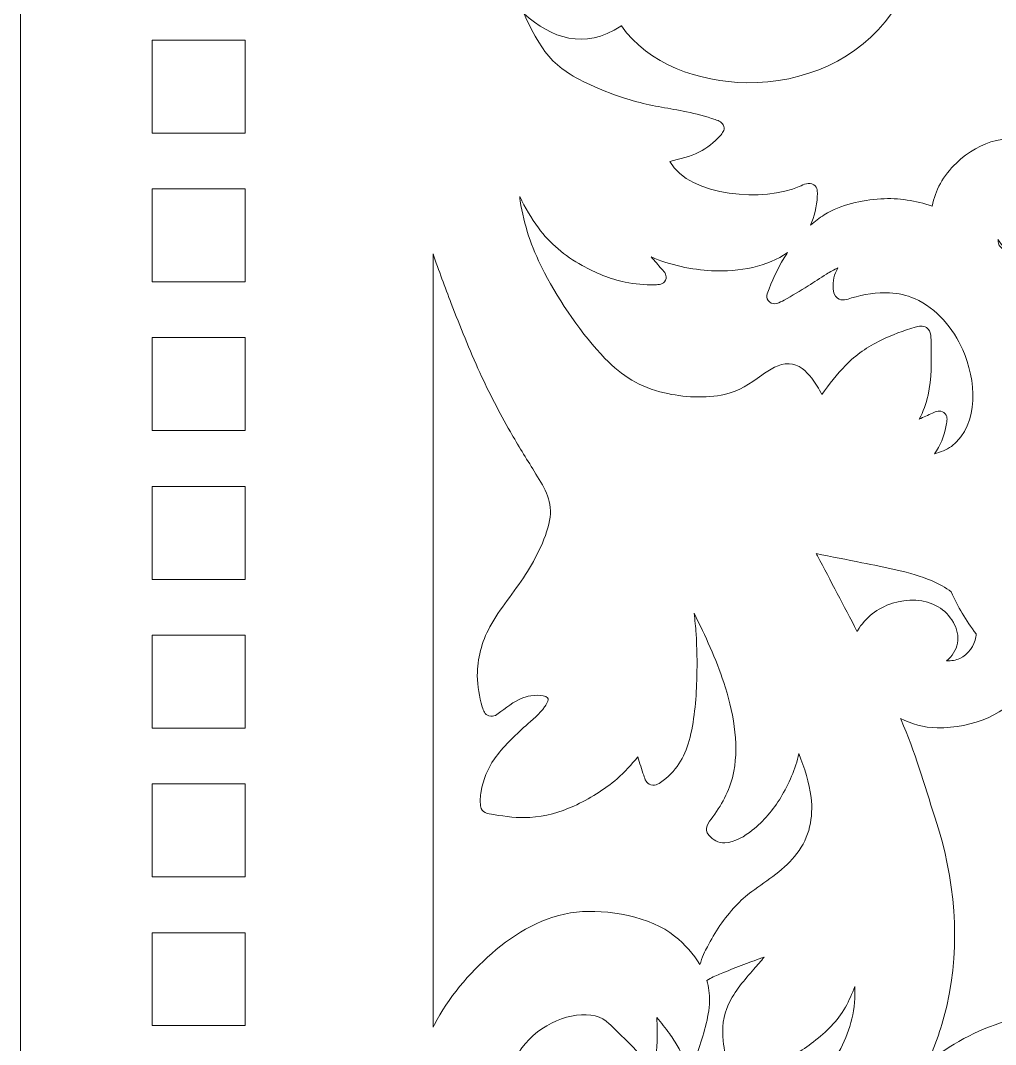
# Model space of a CAD drawing. Header units: centimetres. Extents: x -30.6 to 32.1, y -25.7 to 17.6.
# Drawn here: x -14.63 to -9.39, y 0.21 to 5.72 of the extents above; entities that cross this region are included whole.
import ezdxf

# ---------------------------------------------------------------- set-up
doc = ezdxf.new("R2010")
doc.units = ezdxf.units.CM
doc.header["$MEASUREMENT"] = 0
doc.layers.add('layer 1', color=7, linetype='Continuous')

msp = doc.modelspace()

# ---------------------------------------------------------------- linework, layer by layer
at = {"layer": 'layer 1', "color": 19, "lineweight": 20}
for points, knots in [([(-13.93922, 17.46558), (-13.93922, 17.46558), (-0.32715, 17.46558), (-0.32715, 17.46558), (-0.32715, 17.46558), (0.05453, 17.46558), (0.36681, 17.1533), (0.36681, 16.77162), (0.36681, 16.77162), (0.36681, 16.77162), (0.36681, -2.84046), (0.36681, -2.84046), (0.36681, -2.84046), (0.36681, -3.22214), (0.05453, -3.53442), (-0.32715, -3.53442), (-0.32715, -3.53442), (-0.32715, -3.53442), (-13.93922, -3.53442), (-13.93922, -3.53442), (-13.93922, -3.53442), (-14.3209, -3.53442), (-14.63318, -3.22214), (-14.63318, -2.84046), (-14.63318, -2.84046), (-14.63318, -2.84046), (-14.63318, 16.77162), (-14.63318, 16.77162), (-14.63318, 16.77162), (-14.63318, 17.1533), (-14.3209, 17.46558), (-13.93922, 17.46558)], [0, 0, 0, 0, 0.1111111, 0.1111111, 0.1111111, 0.1111111, 0.2222222, 0.2222222, 0.2222222, 0.2222222, 0.3333333, 0.3333333, 0.3333333, 0.3333333, 0.4444444, 0.4444444, 0.4444444, 0.4444444, 0.5555556, 0.5555556, 0.5555556, 0.5555556, 0.6666667, 0.6666667, 0.6666667, 0.6666667, 0.7777778, 0.7777778, 0.7777778, 0.7777778, 1, 1, 1, 1]), ([(-9.72797, 4.72311), (-9.71148, 4.80612), (-9.67007, 4.88585), (-9.59781, 4.95461), (-9.59781, 4.95461), (-9.47021, 5.07606), (-9.30324, 5.12509), (-9.14224, 5.05097), (-9.14224, 5.05097), (-9.02573, 4.99734), (-8.91954, 4.87333), (-8.9255, 4.73052), (-8.9255, 4.73052), (-8.92882, 4.65076), (-8.96766, 4.58501), (-9.02602, 4.53712), (-9.02602, 4.53712), (-9.12082, 4.45931), (-9.24807, 4.40114), (-9.3461, 4.50701), (-9.3461, 4.50701), (-9.35596, 4.51768), (-9.3653, 4.53018), (-9.37389, 4.54377), (-9.37389, 4.54377), (-9.3737, 4.54211), (-9.37352, 4.54047), (-9.37329, 4.53888), (-9.37329, 4.53888), (-9.37193, 4.52884), (-9.36982, 4.51931), (-9.36707, 4.51027), (-9.36707, 4.51027), (-9.32793, 4.47372), (-9.29209, 4.43424), (-9.2598, 4.39229), (-9.2598, 4.39229), (-9.23738, 4.38076), (-9.21345, 4.37179), (-9.18973, 4.36475), (-9.18973, 4.36475), (-9.17058, 4.35907), (-9.15098, 4.35659), (-9.1311, 4.35729), (-9.1311, 4.35729), (-8.99569, 4.36197), (-8.8691, 4.51047), (-8.7961, 4.61932), (-8.7961, 4.61932), (-8.7469, 4.69264), (-8.70343, 4.77395), (-8.66972, 4.85669), (-8.66972, 4.85669), (-8.64941, 4.90651), (-8.62224, 4.98206), (-8.62016, 5.03679), (-8.62016, 5.03679), (-8.61448, 5.18542), (-8.57812, 5.33985), (-8.52179, 5.47542), (-8.52179, 5.47542), (-8.4512, 5.64535), (-8.34809, 5.79104), (-8.21877, 5.91064), (-8.21877, 5.91064), (-8.48014, 5.86694), (-8.74904, 5.86713), (-9.00659, 5.93559), (-9.00659, 5.93559), (-9.53267, 6.07534), (-9.99239, 6.62829), (-10.04081, 7.15277), (-10.04081, 7.15277), (-10.07633, 7.10921), (-10.11522, 7.06833), (-10.15694, 7.03076), (-10.15694, 7.03076), (-10.17799, 7.01181), (-10.19956, 6.99384), (-10.22155, 6.9768), (-10.22155, 6.9768), (-10.19956, 6.95976), (-10.17799, 6.94181), (-10.15694, 6.92286), (-10.15694, 6.92286), (-9.90733, 6.69816), (-9.75892, 6.35469), (-9.82959, 6.02804), (-9.82959, 6.02804), (-9.85042, 5.93174), (-9.88996, 5.84079), (-9.94757, 5.75908), (-9.94757, 5.75908), (-10.12276, 5.51052), (-10.41721, 5.3822), (-10.72805, 5.38654), (-10.72805, 5.38654), (-10.97809, 5.38998), (-11.25909, 5.486), (-11.40003, 5.69291), (-11.40003, 5.69291), (-11.40079, 5.69238), (-11.40157, 5.69185), (-11.40237, 5.69131), (-11.40237, 5.69131), (-11.60125, 5.55943), (-11.77679, 5.62846), (-11.92338, 5.75604), (-11.92338, 5.75604), (-11.89887, 5.70204), (-11.87215, 5.64868), (-11.84152, 5.59944), (-11.84152, 5.59944), (-11.78897, 5.51495), (-11.73292, 5.46271), (-11.64378, 5.41317), (-11.64378, 5.41317), (-11.5467, 5.35923), (-11.42477, 5.31365), (-11.31663, 5.28409), (-11.31663, 5.28409), (-11.22703, 5.25958), (-11.14089, 5.24838), (-11.05066, 5.23045), (-11.05066, 5.23045), (-10.99725, 5.21981), (-10.94657, 5.20548), (-10.89525, 5.18817), (-10.89525, 5.18817), (-10.87486, 5.18131), (-10.85482, 5.17424), (-10.84896, 5.1514), (-10.84896, 5.1514), (-10.84348, 5.13004), (-10.85559, 5.1158), (-10.86911, 5.10122), (-10.86911, 5.10122), (-10.90271, 5.065), (-10.93714, 5.03548), (-10.98278, 5.013), (-10.98278, 5.013), (-11.03069, 4.9894), (-11.0865, 4.97523), (-11.13936, 4.96363), (-11.13936, 4.96363), (-11.03341, 4.77007), (-10.62407, 4.74634), (-10.44285, 4.82834), (-10.44285, 4.82834), (-10.41878, 4.83922), (-10.39078, 4.8543), (-10.36519, 4.83695), (-10.36519, 4.83695), (-10.34365, 4.82236), (-10.34488, 4.79967), (-10.34595, 4.77775), (-10.34595, 4.77775), (-10.34886, 4.71803), (-10.36178, 4.66564), (-10.38283, 4.6201), (-10.38283, 4.6201), (-10.35968, 4.64077), (-10.33488, 4.65959), (-10.30844, 4.67587), (-10.30844, 4.67587), (-10.21744, 4.73194), (-10.11109, 4.75526), (-10.00404, 4.76192), (-10.00404, 4.76192), (-9.90827, 4.76789), (-9.81643, 4.75238), (-9.72797, 4.72311)], [0, 0, 0, 0, 0.0227273, 0.0227273, 0.0227273, 0.0227273, 0.0454545, 0.0454545, 0.0454545, 0.0454545, 0.0681818, 0.0681818, 0.0681818, 0.0681818, 0.0909091, 0.0909091, 0.0909091, 0.0909091, 0.1136364, 0.1136364, 0.1136364, 0.1136364, 0.1363636, 0.1363636, 0.1363636, 0.1363636, 0.1590909, 0.1590909, 0.1590909, 0.1590909, 0.1818182, 0.1818182, 0.1818182, 0.1818182, 0.2045455, 0.2045455, 0.2045455, 0.2045455, 0.2272727, 0.2272727, 0.2272727, 0.2272727, 0.25, 0.25, 0.25, 0.25, 0.2727273, 0.2727273, 0.2727273, 0.2727273, 0.2954545, 0.2954545, 0.2954545, 0.2954545, 0.3181818, 0.3181818, 0.3181818, 0.3181818, 0.3409091, 0.3409091, 0.3409091, 0.3409091, 0.3636364, 0.3636364, 0.3636364, 0.3636364, 0.3863636, 0.3863636, 0.3863636, 0.3863636, 0.4090909, 0.4090909, 0.4090909, 0.4090909, 0.4318182, 0.4318182, 0.4318182, 0.4318182, 0.4545455, 0.4545455, 0.4545455, 0.4545455, 0.4772727, 0.4772727, 0.4772727, 0.4772727, 0.5, 0.5, 0.5, 0.5, 0.5227273, 0.5227273, 0.5227273, 0.5227273, 0.5454545, 0.5454545, 0.5454545, 0.5454545, 0.5681818, 0.5681818, 0.5681818, 0.5681818, 0.5909091, 0.5909091, 0.5909091, 0.5909091, 0.6136364, 0.6136364, 0.6136364, 0.6136364, 0.6363636, 0.6363636, 0.6363636, 0.6363636, 0.6590909, 0.6590909, 0.6590909, 0.6590909, 0.6818182, 0.6818182, 0.6818182, 0.6818182, 0.7045455, 0.7045455, 0.7045455, 0.7045455, 0.7272727, 0.7272727, 0.7272727, 0.7272727, 0.75, 0.75, 0.75, 0.75, 0.7727273, 0.7727273, 0.7727273, 0.7727273, 0.7954545, 0.7954545, 0.7954545, 0.7954545, 0.8181818, 0.8181818, 0.8181818, 0.8181818, 0.8409091, 0.8409091, 0.8409091, 0.8409091, 0.8636364, 0.8636364, 0.8636364, 0.8636364, 0.8863636, 0.8863636, 0.8863636, 0.8863636, 0.9090909, 0.9090909, 0.9090909, 0.9090909, 0.9318182, 0.9318182, 0.9318182, 0.9318182, 0.9545455, 0.9545455, 0.9545455, 0.9545455, 1, 1, 1, 1]), ([(-13.92466, 5.61558), (-13.92466, 5.61558), (-13.42466, 5.61558), (-13.42466, 5.61558), (-13.42466, 5.61558), (-13.42466, 5.61558), (-13.42466, 5.11558), (-13.42466, 5.11558), (-13.42466, 5.11558), (-13.42466, 5.11558), (-13.92466, 5.11558), (-13.92466, 5.11558), (-13.92466, 5.11558), (-13.92466, 5.11558), (-13.92466, 5.61558), (-13.92466, 5.61558)], [0, 0, 0, 0, 0.2, 0.2, 0.2, 0.2, 0.4, 0.4, 0.4, 0.4, 0.6, 0.6, 0.6, 0.6, 1, 1, 1, 1]), ([(-13.92466, 4.81558), (-13.92466, 4.81558), (-13.42466, 4.81558), (-13.42466, 4.81558), (-13.42466, 4.81558), (-13.42466, 4.81558), (-13.42466, 4.31558), (-13.42466, 4.31558), (-13.42466, 4.31558), (-13.42466, 4.31558), (-13.92466, 4.31558), (-13.92466, 4.31558), (-13.92466, 4.31558), (-13.92466, 4.31558), (-13.92466, 4.81558), (-13.92466, 4.81558)], [0, 0, 0, 0, 0.2, 0.2, 0.2, 0.2, 0.4, 0.4, 0.4, 0.4, 0.6, 0.6, 0.6, 0.6, 1, 1, 1, 1]), ([(-10.50645, 4.47325), (-10.50787, 4.47107), (-10.50928, 4.46884), (-10.51068, 4.46664), (-10.51068, 4.46664), (-10.54898, 4.40642), (-10.57845, 4.34395), (-10.6056, 4.27872), (-10.6056, 4.27872), (-10.61514, 4.25572), (-10.62792, 4.22869), (-10.60361, 4.20815), (-10.60361, 4.20815), (-10.57802, 4.1865), (-10.54851, 4.20482), (-10.52484, 4.21747), (-10.52484, 4.21747), (-10.48042, 4.24119), (-10.43758, 4.26668), (-10.39531, 4.2937), (-10.39531, 4.2937), (-10.36262, 4.3146), (-10.33046, 4.33635), (-10.29733, 4.35665), (-10.29733, 4.35665), (-10.27642, 4.36949), (-10.25582, 4.381), (-10.23503, 4.39145), (-10.23503, 4.39145), (-10.25415, 4.35652), (-10.26484, 4.31849), (-10.26054, 4.27899), (-10.26054, 4.27899), (-10.25839, 4.25912), (-10.2557, 4.2399), (-10.23693, 4.22722), (-10.23693, 4.22722), (-10.2133, 4.21126), (-10.18579, 4.2214), (-10.16132, 4.22892), (-10.16132, 4.22892), (-10.09819, 4.24832), (-10.02325, 4.25971), (-9.95709, 4.25676), (-9.95709, 4.25676), (-9.91029, 4.25465), (-9.8651, 4.24387), (-9.82257, 4.22527), (-9.82257, 4.22527), (-9.70244, 4.17271), (-9.61425, 4.06351), (-9.56355, 3.95008), (-9.56355, 3.95008), (-9.49372, 3.79383), (-9.46904, 3.55115), (-9.62404, 3.43105), (-9.62404, 3.43105), (-9.65087, 3.41302), (-9.683, 3.40017), (-9.71626, 3.39046), (-9.71626, 3.39046), (-9.68194, 3.43387), (-9.6647, 3.48202), (-9.6512, 3.55303), (-9.6512, 3.55303), (-9.64711, 3.57454), (-9.64308, 3.59672), (-9.66495, 3.61233), (-9.66495, 3.61233), (-9.68585, 3.62728), (-9.70625, 3.61882), (-9.7263, 3.60972), (-9.7263, 3.60972), (-9.74999, 3.59902), (-9.77369, 3.5883), (-9.79739, 3.57758), (-9.79739, 3.57758), (-9.77639, 3.61787), (-9.76027, 3.65957), (-9.74991, 3.70638), (-9.74991, 3.70638), (-9.7303, 3.79508), (-9.73234, 3.89099), (-9.73392, 3.98123), (-9.73392, 3.98123), (-9.73441, 4.01028), (-9.73034, 4.05079), (-9.75919, 4.06923), (-9.75919, 4.06923), (-9.77855, 4.08161), (-9.79924, 4.07737), (-9.81983, 4.07162), (-9.81983, 4.07162), (-9.88088, 4.05459), (-9.94646, 4.02918), (-10.00313, 4.00177), (-10.00313, 4.00177), (-10.07597, 3.96653), (-10.13794, 3.92353), (-10.19394, 3.86647), (-10.19394, 3.86647), (-10.24104, 3.81852), (-10.28227, 3.76414), (-10.32131, 3.70984), (-10.32131, 3.70984), (-10.33775, 3.73991), (-10.35551, 3.76985), (-10.37607, 3.79699), (-10.37607, 3.79699), (-10.40533, 3.83557), (-10.44516, 3.87306), (-10.49814, 3.87551), (-10.49814, 3.87551), (-10.55132, 3.878), (-10.60428, 3.84174), (-10.64513, 3.8132), (-10.64513, 3.8132), (-10.71066, 3.76747), (-10.76368, 3.72942), (-10.8449, 3.71018), (-10.8449, 3.71018), (-10.94464, 3.68656), (-11.06929, 3.69562), (-11.16902, 3.7185), (-11.16902, 3.7185), (-11.30245, 3.74912), (-11.39503, 3.80851), (-11.48841, 3.90401), (-11.48841, 3.90401), (-11.6106, 4.02895), (-11.73266, 4.21044), (-11.81291, 4.36336), (-11.81291, 4.36336), (-11.8746, 4.48086), (-11.91789, 4.59736), (-11.94022, 4.72698), (-11.94022, 4.72698), (-11.9429, 4.74262), (-11.94526, 4.75819), (-11.94734, 4.77371), (-11.94734, 4.77371), (-11.91758, 4.71533), (-11.8847, 4.65807), (-11.84664, 4.60642), (-11.84664, 4.60642), (-11.78306, 4.52016), (-11.70638, 4.45616), (-11.61104, 4.40336), (-11.61104, 4.40336), (-11.5402, 4.36413), (-11.46063, 4.33103), (-11.38038, 4.31411), (-11.38038, 4.31411), (-11.32665, 4.30277), (-11.27512, 4.29946), (-11.22038, 4.2999), (-11.22038, 4.2999), (-11.19778, 4.3001), (-11.17487, 4.30096), (-11.16329, 4.32399), (-11.16329, 4.32399), (-11.1507, 4.34901), (-11.16806, 4.36805), (-11.18369, 4.38556), (-11.18369, 4.38556), (-11.20231, 4.40647), (-11.22177, 4.42806), (-11.24004, 4.45012), (-11.24004, 4.45012), (-11.13922, 4.4049), (-11.01993, 4.38073), (-10.91479, 4.37542), (-10.91479, 4.37542), (-10.76212, 4.36771), (-10.61355, 4.39737), (-10.50645, 4.47325)], [0, 0, 0, 0, 0.0222222, 0.0222222, 0.0222222, 0.0222222, 0.0444444, 0.0444444, 0.0444444, 0.0444444, 0.0666667, 0.0666667, 0.0666667, 0.0666667, 0.0888889, 0.0888889, 0.0888889, 0.0888889, 0.1111111, 0.1111111, 0.1111111, 0.1111111, 0.1333333, 0.1333333, 0.1333333, 0.1333333, 0.1555556, 0.1555556, 0.1555556, 0.1555556, 0.1777778, 0.1777778, 0.1777778, 0.1777778, 0.2, 0.2, 0.2, 0.2, 0.2222222, 0.2222222, 0.2222222, 0.2222222, 0.2444444, 0.2444444, 0.2444444, 0.2444444, 0.2666667, 0.2666667, 0.2666667, 0.2666667, 0.2888889, 0.2888889, 0.2888889, 0.2888889, 0.3111111, 0.3111111, 0.3111111, 0.3111111, 0.3333333, 0.3333333, 0.3333333, 0.3333333, 0.3555556, 0.3555556, 0.3555556, 0.3555556, 0.3777778, 0.3777778, 0.3777778, 0.3777778, 0.4, 0.4, 0.4, 0.4, 0.4222222, 0.4222222, 0.4222222, 0.4222222, 0.4444444, 0.4444444, 0.4444444, 0.4444444, 0.4666667, 0.4666667, 0.4666667, 0.4666667, 0.4888889, 0.4888889, 0.4888889, 0.4888889, 0.5111111, 0.5111111, 0.5111111, 0.5111111, 0.5333333, 0.5333333, 0.5333333, 0.5333333, 0.5555556, 0.5555556, 0.5555556, 0.5555556, 0.5777778, 0.5777778, 0.5777778, 0.5777778, 0.6, 0.6, 0.6, 0.6, 0.6222222, 0.6222222, 0.6222222, 0.6222222, 0.6444444, 0.6444444, 0.6444444, 0.6444444, 0.6666667, 0.6666667, 0.6666667, 0.6666667, 0.6888889, 0.6888889, 0.6888889, 0.6888889, 0.7111111, 0.7111111, 0.7111111, 0.7111111, 0.7333333, 0.7333333, 0.7333333, 0.7333333, 0.7555556, 0.7555556, 0.7555556, 0.7555556, 0.7777778, 0.7777778, 0.7777778, 0.7777778, 0.8, 0.8, 0.8, 0.8, 0.8222222, 0.8222222, 0.8222222, 0.8222222, 0.8444444, 0.8444444, 0.8444444, 0.8444444, 0.8666667, 0.8666667, 0.8666667, 0.8666667, 0.8888889, 0.8888889, 0.8888889, 0.8888889, 0.9111111, 0.9111111, 0.9111111, 0.9111111, 0.9333333, 0.9333333, 0.9333333, 0.9333333, 0.9555556, 0.9555556, 0.9555556, 0.9555556, 1, 1, 1, 1]), ([(-12.41366, 4.46592), (-12.38223, 4.3765), (-12.34944, 4.28748), (-12.31551, 4.19907), (-12.31551, 4.19907), (-12.26757, 4.07417), (-12.21708, 3.94941), (-12.16131, 3.82746), (-12.16131, 3.82746), (-12.11165, 3.7189), (-12.05719, 3.61272), (-11.9975, 3.50884), (-11.9975, 3.50884), (-11.95631, 3.43715), (-11.91254, 3.36742), (-11.86914, 3.29695), (-11.86914, 3.29695), (-11.8207, 3.21826), (-11.77145, 3.14522), (-11.78375, 3.05047), (-11.78375, 3.05047), (-11.79669, 2.95067), (-11.86111, 2.82689), (-11.91553, 2.74145), (-11.91553, 2.74145), (-11.97593, 2.64667), (-12.05538, 2.55718), (-12.10801, 2.4596), (-12.10801, 2.4596), (-12.15154, 2.37895), (-12.17544, 2.28876), (-12.17519, 2.19804), (-12.17519, 2.19804), (-12.17502, 2.13927), (-12.16477, 2.08582), (-12.14848, 2.02951), (-12.14848, 2.02951), (-12.14264, 2.00933), (-12.13671, 1.9894), (-12.11298, 1.98173), (-12.11298, 1.98173), (-12.08632, 1.97313), (-12.06672, 1.98992), (-12.04807, 2.00467), (-12.04807, 2.00467), (-12.00874, 2.03582), (-11.96228, 2.07008), (-11.91276, 2.08466), (-11.91276, 2.08466), (-11.88566, 2.09263), (-11.81959, 2.09904), (-11.79703, 2.07836), (-11.79703, 2.07836), (-11.78754, 2.06969), (-11.80818, 2.03673), (-11.81328, 2.02945), (-11.81328, 2.02945), (-11.83825, 1.99366), (-11.88213, 1.95802), (-11.91496, 1.92841), (-11.91496, 1.92841), (-11.97396, 1.87518), (-12.03852, 1.81493), (-12.08323, 1.75009), (-12.08323, 1.75009), (-12.1197, 1.6972), (-12.14411, 1.63746), (-12.15496, 1.57505), (-12.15496, 1.57505), (-12.15957, 1.54865), (-12.16172, 1.5235), (-12.15766, 1.49694), (-12.15766, 1.49694), (-12.15175, 1.45822), (-12.11983, 1.45565), (-12.08665, 1.45027), (-12.08665, 1.45027), (-12.02254, 1.4399), (-11.95809, 1.4321), (-11.89292, 1.43535), (-11.89292, 1.43535), (-11.80922, 1.43952), (-11.73124, 1.46279), (-11.65594, 1.49687), (-11.65594, 1.49687), (-11.57397, 1.53394), (-11.49026, 1.58513), (-11.4231, 1.64327), (-11.4231, 1.64327), (-11.38121, 1.67951), (-11.34571, 1.71884), (-11.31236, 1.76113), (-11.31236, 1.76113), (-11.30161, 1.72809), (-11.29084, 1.69502), (-11.28008, 1.66193), (-11.28008, 1.66193), (-11.27313, 1.64062), (-11.26651, 1.61819), (-11.24106, 1.61051), (-11.24106, 1.61051), (-11.21434, 1.60244), (-11.19414, 1.61919), (-11.17506, 1.63372), (-11.17506, 1.63372), (-11.09347, 1.6959), (-11.05517, 1.7708), (-11.03082, 1.86701), (-11.03082, 1.86701), (-11.00493, 1.9694), (-10.99692, 2.08754), (-10.99408, 2.19268), (-10.99408, 2.19268), (-10.99202, 2.26912), (-10.99306, 2.34624), (-10.99819, 2.42255), (-10.99819, 2.42255), (-11.00072, 2.46017), (-11.00433, 2.49687), (-11.00906, 2.53311), (-11.00906, 2.53311), (-10.94826, 2.41171), (-10.89129, 2.28702), (-10.84922, 2.16087), (-10.84922, 2.16087), (-10.80031, 2.0142), (-10.76604, 1.83695), (-10.79521, 1.68351), (-10.79521, 1.68351), (-10.81317, 1.58915), (-10.85203, 1.51572), (-10.90834, 1.43785), (-10.90834, 1.43785), (-10.93049, 1.40722), (-10.96108, 1.37518), (-10.92926, 1.33944), (-10.92926, 1.33944), (-10.90641, 1.3138), (-10.87974, 1.2981), (-10.84304, 1.29888), (-10.84304, 1.29888), (-10.79134, 1.30001), (-10.73441, 1.33596), (-10.69603, 1.36632), (-10.69603, 1.36632), (-10.63481, 1.4148), (-10.58245, 1.47776), (-10.54266, 1.54312), (-10.54266, 1.54312), (-10.5003, 1.6127), (-10.46271, 1.69927), (-10.44471, 1.77844), (-10.44471, 1.77844), (-10.4149, 1.70181), (-10.38921, 1.62163), (-10.37966, 1.5433), (-10.37966, 1.5433), (-10.36643, 1.43507), (-10.38779, 1.32956), (-10.45573, 1.24066), (-10.45573, 1.24066), (-10.51952, 1.15717), (-10.61376, 1.09882), (-10.6986, 1.03673), (-10.6986, 1.03673), (-10.73025, 1.01355), (-10.7593, 0.98703), (-10.78595, 0.95876), (-10.78595, 0.95876), (-10.84642, 0.89458), (-10.89856, 0.81731), (-10.93763, 0.7396), (-10.93763, 0.7396), (-10.94759, 0.71973), (-10.968, 0.68023), (-10.9775, 0.64373), (-10.9775, 0.64373), (-11.01082, 0.70068), (-11.05834, 0.7511), (-11.11417, 0.79772), (-11.11417, 0.79772), (-11.23836, 0.90136), (-11.47947, 0.9439), (-11.64099, 0.92646), (-11.64099, 0.92646), (-11.81585, 0.90758), (-11.96975, 0.81456), (-12.09738, 0.70408), (-12.09738, 0.70408), (-12.21982, 0.59811), (-12.33318, 0.46333), (-12.40618, 0.32161), (-12.40618, 0.32161), (-12.40873, 0.31666), (-12.41122, 0.3117), (-12.41366, 0.30675), (-12.41366, 0.30675), (-12.41366, 0.30675), (-12.41366, 4.46592), (-12.41366, 4.46592)], [0, 0, 0, 0, 0.0196078, 0.0196078, 0.0196078, 0.0196078, 0.0392157, 0.0392157, 0.0392157, 0.0392157, 0.0588235, 0.0588235, 0.0588235, 0.0588235, 0.0784314, 0.0784314, 0.0784314, 0.0784314, 0.0980392, 0.0980392, 0.0980392, 0.0980392, 0.1176471, 0.1176471, 0.1176471, 0.1176471, 0.1372549, 0.1372549, 0.1372549, 0.1372549, 0.1568627, 0.1568627, 0.1568627, 0.1568627, 0.1764706, 0.1764706, 0.1764706, 0.1764706, 0.1960784, 0.1960784, 0.1960784, 0.1960784, 0.2156863, 0.2156863, 0.2156863, 0.2156863, 0.2352941, 0.2352941, 0.2352941, 0.2352941, 0.254902, 0.254902, 0.254902, 0.254902, 0.2745098, 0.2745098, 0.2745098, 0.2745098, 0.2941176, 0.2941176, 0.2941176, 0.2941176, 0.3137255, 0.3137255, 0.3137255, 0.3137255, 0.3333333, 0.3333333, 0.3333333, 0.3333333, 0.3529412, 0.3529412, 0.3529412, 0.3529412, 0.372549, 0.372549, 0.372549, 0.372549, 0.3921569, 0.3921569, 0.3921569, 0.3921569, 0.4117647, 0.4117647, 0.4117647, 0.4117647, 0.4313725, 0.4313725, 0.4313725, 0.4313725, 0.4509804, 0.4509804, 0.4509804, 0.4509804, 0.4705882, 0.4705882, 0.4705882, 0.4705882, 0.4901961, 0.4901961, 0.4901961, 0.4901961, 0.5098039, 0.5098039, 0.5098039, 0.5098039, 0.5294118, 0.5294118, 0.5294118, 0.5294118, 0.5490196, 0.5490196, 0.5490196, 0.5490196, 0.5686275, 0.5686275, 0.5686275, 0.5686275, 0.5882353, 0.5882353, 0.5882353, 0.5882353, 0.6078431, 0.6078431, 0.6078431, 0.6078431, 0.627451, 0.627451, 0.627451, 0.627451, 0.6470588, 0.6470588, 0.6470588, 0.6470588, 0.6666667, 0.6666667, 0.6666667, 0.6666667, 0.6862745, 0.6862745, 0.6862745, 0.6862745, 0.7058824, 0.7058824, 0.7058824, 0.7058824, 0.7254902, 0.7254902, 0.7254902, 0.7254902, 0.745098, 0.745098, 0.745098, 0.745098, 0.7647059, 0.7647059, 0.7647059, 0.7647059, 0.7843137, 0.7843137, 0.7843137, 0.7843137, 0.8039216, 0.8039216, 0.8039216, 0.8039216, 0.8235294, 0.8235294, 0.8235294, 0.8235294, 0.8431373, 0.8431373, 0.8431373, 0.8431373, 0.8627451, 0.8627451, 0.8627451, 0.8627451, 0.8823529, 0.8823529, 0.8823529, 0.8823529, 0.9019608, 0.9019608, 0.9019608, 0.9019608, 0.9215686, 0.9215686, 0.9215686, 0.9215686, 0.9411765, 0.9411765, 0.9411765, 0.9411765, 0.9607843, 0.9607843, 0.9607843, 0.9607843, 1, 1, 1, 1]), ([(-13.92466, 4.01558), (-13.92466, 4.01558), (-13.42466, 4.01558), (-13.42466, 4.01558), (-13.42466, 4.01558), (-13.42466, 4.01558), (-13.42466, 3.51558), (-13.42466, 3.51558), (-13.42466, 3.51558), (-13.42466, 3.51558), (-13.92466, 3.51558), (-13.92466, 3.51558), (-13.92466, 3.51558), (-13.92466, 3.51558), (-13.92466, 4.01558), (-13.92466, 4.01558)], [0, 0, 0, 0, 0.2, 0.2, 0.2, 0.2, 0.4, 0.4, 0.4, 0.4, 0.6, 0.6, 0.6, 0.6, 1, 1, 1, 1]), ([(-13.92466, 3.21558), (-13.92466, 3.21558), (-13.42466, 3.21558), (-13.42466, 3.21558), (-13.42466, 3.21558), (-13.42466, 3.21558), (-13.42466, 2.71558), (-13.42466, 2.71558), (-13.42466, 2.71558), (-13.42466, 2.71558), (-13.92466, 2.71558), (-13.92466, 2.71558), (-13.92466, 2.71558), (-13.92466, 2.71558), (-13.92466, 3.21558), (-13.92466, 3.21558)], [0, 0, 0, 0, 0.2, 0.2, 0.2, 0.2, 0.4, 0.4, 0.4, 0.4, 0.6, 0.6, 0.6, 0.6, 1, 1, 1, 1]), ([(-9.4912, 2.4224), (-9.54608, 2.49492), (-9.59142, 2.56986), (-9.62531, 2.64773), (-9.62531, 2.64773), (-9.65624, 2.67218), (-9.6912, 2.69212), (-9.73161, 2.70908), (-9.73161, 2.70908), (-9.84273, 2.75574), (-9.98675, 2.78141), (-10.10645, 2.80514), (-10.10645, 2.80514), (-10.1882, 2.82135), (-10.26987, 2.8379), (-10.35149, 2.85463), (-10.35149, 2.85463), (-10.34883, 2.84976), (-10.34647, 2.84544), (-10.34482, 2.84229), (-10.34482, 2.84229), (-10.27402, 2.70743), (-10.20323, 2.57257), (-10.13246, 2.43771), (-10.13246, 2.43771), (-10.13222, 2.43726), (-10.132, 2.43683), (-10.13176, 2.43642), (-10.13176, 2.43642), (-10.13116, 2.43743), (-10.13055, 2.43846), (-10.12991, 2.43948), (-10.12991, 2.43948), (-10.08736, 2.5094), (-10.02237, 2.56201), (-9.94147, 2.58733), (-9.94147, 2.58733), (-9.86285, 2.61194), (-9.76733, 2.61097), (-9.69568, 2.56849), (-9.69568, 2.56849), (-9.62991, 2.52947), (-9.57825, 2.4484), (-9.59167, 2.37309), (-9.59167, 2.37309), (-9.5986, 2.33424), (-9.62156, 2.30327), (-9.6502, 2.27709), (-9.6502, 2.27709), (-9.62559, 2.27701), (-9.60112, 2.28023), (-9.57938, 2.29006), (-9.57938, 2.29006), (-9.53463, 2.3103), (-9.49999, 2.35994), (-9.4927, 2.40595), (-9.4927, 2.40595), (-9.49183, 2.41143), (-9.49134, 2.41691), (-9.4912, 2.4224)], [0, 0, 0, 0, 0.0625, 0.0625, 0.0625, 0.0625, 0.125, 0.125, 0.125, 0.125, 0.1875, 0.1875, 0.1875, 0.1875, 0.25, 0.25, 0.25, 0.25, 0.3125, 0.3125, 0.3125, 0.3125, 0.375, 0.375, 0.375, 0.375, 0.4375, 0.4375, 0.4375, 0.4375, 0.5, 0.5, 0.5, 0.5, 0.5625, 0.5625, 0.5625, 0.5625, 0.625, 0.625, 0.625, 0.625, 0.6875, 0.6875, 0.6875, 0.6875, 0.75, 0.75, 0.75, 0.75, 0.8125, 0.8125, 0.8125, 0.8125, 0.875, 0.875, 0.875, 0.875, 1, 1, 1, 1]), ([(-13.92466, 2.41558), (-13.92466, 2.41558), (-13.42466, 2.41558), (-13.42466, 2.41558), (-13.42466, 2.41558), (-13.42466, 2.41558), (-13.42466, 1.91558), (-13.42466, 1.91558), (-13.42466, 1.91558), (-13.42466, 1.91558), (-13.92466, 1.91558), (-13.92466, 1.91558), (-13.92466, 1.91558), (-13.92466, 1.91558), (-13.92466, 2.41558), (-13.92466, 2.41558)], [0, 0, 0, 0, 0.2, 0.2, 0.2, 0.2, 0.4, 0.4, 0.4, 0.4, 0.6, 0.6, 0.6, 0.6, 1, 1, 1, 1]), ([(-8.31708, 1.54252), (-8.65193, 1.73296), (-8.9722, 1.92712), (-9.21965, 2.13985), (-9.21965, 2.13985), (-9.3274, 1.98967), (-9.50558, 1.91578), (-9.70141, 1.91732), (-9.70141, 1.91732), (-9.77331, 1.91789), (-9.83795, 1.93854), (-9.89907, 1.96821), (-9.89907, 1.96821), (-9.89782, 1.9654), (-9.8966, 1.9626), (-9.89535, 1.95979), (-9.89535, 1.95979), (-9.82062, 1.79051), (-9.771, 1.61121), (-9.71317, 1.43627), (-9.71317, 1.43627), (-9.60475, 1.10824), (-9.57182, 0.7588), (-9.64976, 0.42122), (-9.64976, 0.42122), (-9.67427, 0.31501), (-9.70943, 0.21201), (-9.75499, 0.11377), (-9.75499, 0.11377), (-9.6345, 0.21476), (-9.49253, 0.28885), (-9.32982, 0.34105), (-9.32982, 0.34105), (-9.10814, 0.41216), (-8.87791, 0.44462), (-8.64653, 0.43677), (-8.64653, 0.43677), (-8.39772, 0.42832), (-8.15367, 0.37355), (-7.92088, 0.27989), (-7.92088, 0.27989), (-7.6405, 0.16708), (-7.38378, 0.00169), (-7.15077, -0.19739), (-7.15077, -0.19739), (-7.15077, -0.19739), (-7.13011, -0.16176), (-7.13011, -0.16176), (-7.13011, -0.16176), (-7.11302, -0.13231), (-7.08528, -0.1006), (-7.06076, -0.07854), (-7.06076, -0.07854), (-7.00633, -0.02966), (-6.94045, -0.00152), (-6.86854, -0.01188), (-6.86854, -0.01188), (-6.80072, -0.02167), (-6.73552, -0.05106), (-6.67786, -0.08984), (-6.67786, -0.08984), (-6.6742, -0.0923), (-6.67046, -0.09488), (-6.66669, -0.09752), (-6.66669, -0.09752), (-6.70806, 0.08173), (-6.7928, 0.36178), (-6.898, 0.43687), (-6.898, 0.43687), (-6.94649, 0.47149), (-7.00451, 0.50461), (-7.06441, 0.48785), (-7.06441, 0.48785), (-7.1101, 0.47507), (-7.16261, 0.43368), (-7.20435, 0.4085), (-7.20435, 0.4085), (-7.25826, 0.37599), (-7.32763, 0.37885), (-7.38651, 0.39108), (-7.38651, 0.39108), (-7.43164, 0.40049), (-7.47739, 0.41654), (-7.51938, 0.43656), (-7.51938, 0.43656), (-7.53959, 0.44621), (-7.58419, 0.46802), (-7.59495, 0.48964), (-7.59495, 0.48964), (-7.59882, 0.4974), (-7.60035, 0.50623), (-7.59891, 0.51495), (-7.59891, 0.51495), (-7.59384, 0.54597), (-7.55734, 0.55464), (-7.53358, 0.56265), (-7.53358, 0.56265), (-7.52429, 0.56579), (-7.515, 0.56904), (-7.50583, 0.57261), (-7.50583, 0.57261), (-7.53718, 0.57518), (-7.56845, 0.57741), (-7.59969, 0.58136), (-7.59969, 0.58136), (-7.63959, 0.58641), (-7.68503, 0.59439), (-7.72171, 0.61238), (-7.72171, 0.61238), (-7.77767, 0.63982), (-7.84685, 0.69556), (-7.87237, 0.75822), (-7.87237, 0.75822), (-7.87237, 0.75822), (-7.88564, 0.79072), (-7.88564, 0.79072), (-7.88564, 0.79072), (-7.88564, 0.79072), (-7.85375, 0.80059), (-7.85375, 0.80059), (-7.85375, 0.80059), (-7.76433, 0.82831), (-7.61587, 0.89112), (-7.54888, 0.96062), (-7.54888, 0.96062), (-7.49084, 1.02083), (-7.41298, 1.05078), (-7.3333, 1.05743), (-7.3333, 1.05743), (-7.23129, 1.06594), (-7.12762, 1.03718), (-7.03535, 0.99226), (-7.03535, 0.99226), (-6.94895, 0.95017), (-6.87049, 0.89), (-6.80377, 0.8179), (-6.80377, 0.8179), (-6.82313, 0.87078), (-6.84645, 0.92223), (-6.87331, 0.97093), (-6.87331, 0.97093), (-7.06059, 1.31051), (-7.80049, 1.63737), (-8.00154, 1.27843), (-8.00154, 1.27843), (-8.00968, 1.26389), (-8.01676, 1.24866), (-8.0231, 1.23315), (-8.0231, 1.23315), (-8.04027, 1.19104), (-8.052, 1.14667), (-8.06437, 1.10277), (-8.06437, 1.10277), (-8.07573, 1.06252), (-8.08835, 1.01825), (-8.10897, 0.98228), (-8.10897, 0.98228), (-8.1336, 0.93934), (-8.21126, 0.81198), (-8.27279, 0.82453), (-8.27279, 0.82453), (-8.27279, 0.82453), (-8.29316, 0.82869), (-8.29316, 0.82869), (-8.29316, 0.82869), (-8.29316, 0.82869), (-8.29618, 0.85058), (-8.29618, 0.85058), (-8.29618, 0.85058), (-8.30141, 0.88825), (-8.31176, 0.9705), (-8.31395, 1.04479), (-8.31395, 1.04479), (-8.3156, 1.04146), (-8.31707, 1.0384), (-8.31835, 1.03567), (-8.31835, 1.03567), (-8.35143, 0.96527), (-8.37421, 0.88611), (-8.37485, 0.80689), (-8.37485, 0.80689), (-8.37509, 0.77827), (-8.37747, 0.73037), (-8.41205, 0.72516), (-8.41205, 0.72516), (-8.45344, 0.71892), (-8.4699, 0.78747), (-8.47679, 0.81888), (-8.47679, 0.81888), (-8.49041, 0.88097), (-8.49398, 0.94975), (-8.49173, 1.0133), (-8.49173, 1.0133), (-8.48348, 1.24562), (-8.41841, 1.41952), (-8.31708, 1.54252)], [0, 0, 0, 0, 0.02, 0.02, 0.02, 0.02, 0.04, 0.04, 0.04, 0.04, 0.06, 0.06, 0.06, 0.06, 0.08, 0.08, 0.08, 0.08, 0.1, 0.1, 0.1, 0.1, 0.12, 0.12, 0.12, 0.12, 0.14, 0.14, 0.14, 0.14, 0.16, 0.16, 0.16, 0.16, 0.18, 0.18, 0.18, 0.18, 0.2, 0.2, 0.2, 0.2, 0.22, 0.22, 0.22, 0.22, 0.24, 0.24, 0.24, 0.24, 0.26, 0.26, 0.26, 0.26, 0.28, 0.28, 0.28, 0.28, 0.3, 0.3, 0.3, 0.3, 0.32, 0.32, 0.32, 0.32, 0.34, 0.34, 0.34, 0.34, 0.36, 0.36, 0.36, 0.36, 0.38, 0.38, 0.38, 0.38, 0.4, 0.4, 0.4, 0.4, 0.42, 0.42, 0.42, 0.42, 0.44, 0.44, 0.44, 0.44, 0.46, 0.46, 0.46, 0.46, 0.48, 0.48, 0.48, 0.48, 0.5, 0.5, 0.5, 0.5, 0.52, 0.52, 0.52, 0.52, 0.54, 0.54, 0.54, 0.54, 0.56, 0.56, 0.56, 0.56, 0.58, 0.58, 0.58, 0.58, 0.6, 0.6, 0.6, 0.6, 0.62, 0.62, 0.62, 0.62, 0.64, 0.64, 0.64, 0.64, 0.66, 0.66, 0.66, 0.66, 0.68, 0.68, 0.68, 0.68, 0.7, 0.7, 0.7, 0.7, 0.72, 0.72, 0.72, 0.72, 0.74, 0.74, 0.74, 0.74, 0.76, 0.76, 0.76, 0.76, 0.78, 0.78, 0.78, 0.78, 0.8, 0.8, 0.8, 0.8, 0.82, 0.82, 0.82, 0.82, 0.84, 0.84, 0.84, 0.84, 0.86, 0.86, 0.86, 0.86, 0.88, 0.88, 0.88, 0.88, 0.9, 0.9, 0.9, 0.9, 0.92, 0.92, 0.92, 0.92, 0.94, 0.94, 0.94, 0.94, 0.96, 0.96, 0.96, 0.96, 1, 1, 1, 1]), ([(-13.92466, 1.61558), (-13.92466, 1.61558), (-13.42466, 1.61558), (-13.42466, 1.61558), (-13.42466, 1.61558), (-13.42466, 1.61558), (-13.42466, 1.11558), (-13.42466, 1.11558), (-13.42466, 1.11558), (-13.42466, 1.11558), (-13.92466, 1.11558), (-13.92466, 1.11558), (-13.92466, 1.11558), (-13.92466, 1.11558), (-13.92466, 1.61558), (-13.92466, 1.61558)], [0, 0, 0, 0, 0.2, 0.2, 0.2, 0.2, 0.4, 0.4, 0.4, 0.4, 0.6, 0.6, 0.6, 0.6, 1, 1, 1, 1]), ([(-13.92466, 0.81558), (-13.92466, 0.81558), (-13.42466, 0.81558), (-13.42466, 0.81558), (-13.42466, 0.81558), (-13.42466, 0.81558), (-13.42466, 0.31558), (-13.42466, 0.31558), (-13.42466, 0.31558), (-13.42466, 0.31558), (-13.92466, 0.31558), (-13.92466, 0.31558), (-13.92466, 0.31558), (-13.92466, 0.31558), (-13.92466, 0.81558), (-13.92466, 0.81558)], [0, 0, 0, 0, 0.2, 0.2, 0.2, 0.2, 0.4, 0.4, 0.4, 0.4, 0.6, 0.6, 0.6, 0.6, 1, 1, 1, 1]), ([(-10.63117, 0.68427), (-10.64992, 0.66289), (-10.66861, 0.64152), (-10.68722, 0.62006), (-10.68722, 0.62006), (-10.73668, 0.56311), (-10.79211, 0.49891), (-10.82353, 0.43116), (-10.82353, 0.43116), (-10.85318, 0.3673), (-10.85937, 0.30279), (-10.85244, 0.23397), (-10.85244, 0.23397), (-10.84761, 0.18608), (-10.83717, 0.13974), (-10.82482, 0.0932), (-10.82482, 0.0932), (-10.81184, 0.0443), (-10.78984, 0.03511), (-10.73983, 0.04694), (-10.73983, 0.04694), (-10.68255, 0.06049), (-10.62871, 0.07677), (-10.57518, 0.10098), (-10.57518, 0.10098), (-10.5016, 0.13427), (-10.42985, 0.18086), (-10.36624, 0.22932), (-10.36624, 0.22932), (-10.29577, 0.28303), (-10.23869, 0.33848), (-10.1952, 0.41501), (-10.1952, 0.41501), (-10.17514, 0.45026), (-10.15846, 0.48807), (-10.14385, 0.52668), (-10.14385, 0.52668), (-10.14178, 0.4686), (-10.14649, 0.41077), (-10.16026, 0.35237), (-10.16026, 0.35237), (-10.18586, 0.24369), (-10.24176, 0.13744), (-10.31639, 0.05173), (-10.31639, 0.05173), (-10.4859, -0.14305), (-10.72444, -0.2103), (-10.97456, -0.1061), (-10.97456, -0.1061), (-11.05367, -0.07314), (-11.11694, -0.03113), (-11.18174, 0.02207), (-11.18174, 0.02207), (-11.18923, 0.02821), (-11.19675, 0.03452), (-11.20449, 0.04035), (-11.20449, 0.04035), (-11.22106, 0.05279), (-11.24276, 0.05913), (-11.26175, 0.04474), (-11.26175, 0.04474), (-11.28916, 0.02401), (-11.27355, -0.00313), (-11.26201, -0.02511), (-11.26201, -0.02511), (-11.24156, -0.06404), (-11.21526, -0.11629), (-11.21176, -0.16015), (-11.21176, -0.16015), (-11.20844, -0.20164), (-11.22806, -0.23574), (-11.25729, -0.26499), (-11.25729, -0.26499), (-11.27741, -0.28513), (-11.30099, -0.30227), (-11.32539, -0.31792), (-11.32539, -0.31792), (-11.33931, -0.22248), (-11.38344, -0.09804), (-11.50198, -0.08749), (-11.50198, -0.08749), (-11.59196, -0.07947), (-11.67339, -0.14532), (-11.71429, -0.2161), (-11.71429, -0.2161), (-11.74034, -0.26118), (-11.75264, -0.3101), (-11.74994, -0.35814), (-11.74994, -0.35814), (-11.81804, -0.30024), (-11.88576, -0.23778), (-11.93296, -0.16611), (-11.93296, -0.16611), (-12.17691, 0.20435), (-11.62817, 0.49301), (-11.46508, 0.32621), (-11.46508, 0.32621), (-11.44691, 0.30762), (-11.42823, 0.28943), (-11.40958, 0.27128), (-11.40958, 0.27128), (-11.37846, 0.24098), (-11.34061, 0.20657), (-11.31403, 0.17295), (-11.31403, 0.17295), (-11.30684, 0.16381), (-11.29959, 0.15435), (-11.29189, 0.14561), (-11.29189, 0.14561), (-11.27853, 0.13045), (-11.26077, 0.12007), (-11.23886, 0.12824), (-11.23886, 0.12824), (-11.21818, 0.13596), (-11.21297, 0.15261), (-11.21151, 0.17099), (-11.21151, 0.17099), (-11.20874, 0.20642), (-11.20746, 0.24152), (-11.20756, 0.27706), (-11.20756, 0.27706), (-11.20764, 0.30459), (-11.20828, 0.33216), (-11.20919, 0.35975), (-11.20919, 0.35975), (-11.18561, 0.33133), (-11.16267, 0.30239), (-11.14146, 0.27264), (-11.14146, 0.27264), (-11.12474, 0.24919), (-11.10916, 0.22461), (-11.09497, 0.1997), (-11.09497, 0.1997), (-11.08862, 0.18854), (-11.07736, 0.16952), (-11.07378, 0.15854), (-11.07378, 0.15854), (-11.06954, 0.14015), (-11.0552, 0.1257), (-11.03403, 0.12531), (-11.03403, 0.12531), (-11.0023, 0.12476), (-10.99126, 0.15239), (-10.98833, 0.17616), (-10.98833, 0.17616), (-10.96115, 0.2644), (-10.92805, 0.35498), (-10.92609, 0.4477), (-10.92609, 0.4477), (-10.92526, 0.4873), (-10.93038, 0.52419), (-10.94053, 0.55879), (-10.94053, 0.55879), (-10.94053, 0.55879), (-10.9222, 0.56914), (-10.9222, 0.56914), (-10.9222, 0.56914), (-10.90239, 0.58035), (-10.87608, 0.59058), (-10.85484, 0.59937), (-10.85484, 0.59937), (-10.81702, 0.61507), (-10.77881, 0.63002), (-10.74048, 0.64457), (-10.74048, 0.64457), (-10.70428, 0.65829), (-10.66784, 0.67171), (-10.63117, 0.68427)], [0, 0, 0, 0, 0.0232558, 0.0232558, 0.0232558, 0.0232558, 0.0465116, 0.0465116, 0.0465116, 0.0465116, 0.0697674, 0.0697674, 0.0697674, 0.0697674, 0.0930233, 0.0930233, 0.0930233, 0.0930233, 0.1162791, 0.1162791, 0.1162791, 0.1162791, 0.1395349, 0.1395349, 0.1395349, 0.1395349, 0.1627907, 0.1627907, 0.1627907, 0.1627907, 0.1860465, 0.1860465, 0.1860465, 0.1860465, 0.2093023, 0.2093023, 0.2093023, 0.2093023, 0.2325581, 0.2325581, 0.2325581, 0.2325581, 0.255814, 0.255814, 0.255814, 0.255814, 0.2790698, 0.2790698, 0.2790698, 0.2790698, 0.3023256, 0.3023256, 0.3023256, 0.3023256, 0.3255814, 0.3255814, 0.3255814, 0.3255814, 0.3488372, 0.3488372, 0.3488372, 0.3488372, 0.372093, 0.372093, 0.372093, 0.372093, 0.3953488, 0.3953488, 0.3953488, 0.3953488, 0.4186047, 0.4186047, 0.4186047, 0.4186047, 0.4418605, 0.4418605, 0.4418605, 0.4418605, 0.4651163, 0.4651163, 0.4651163, 0.4651163, 0.4883721, 0.4883721, 0.4883721, 0.4883721, 0.5116279, 0.5116279, 0.5116279, 0.5116279, 0.5348837, 0.5348837, 0.5348837, 0.5348837, 0.5581395, 0.5581395, 0.5581395, 0.5581395, 0.5813953, 0.5813953, 0.5813953, 0.5813953, 0.6046512, 0.6046512, 0.6046512, 0.6046512, 0.627907, 0.627907, 0.627907, 0.627907, 0.6511628, 0.6511628, 0.6511628, 0.6511628, 0.6744186, 0.6744186, 0.6744186, 0.6744186, 0.6976744, 0.6976744, 0.6976744, 0.6976744, 0.7209302, 0.7209302, 0.7209302, 0.7209302, 0.744186, 0.744186, 0.744186, 0.744186, 0.7674419, 0.7674419, 0.7674419, 0.7674419, 0.7906977, 0.7906977, 0.7906977, 0.7906977, 0.8139535, 0.8139535, 0.8139535, 0.8139535, 0.8372093, 0.8372093, 0.8372093, 0.8372093, 0.8604651, 0.8604651, 0.8604651, 0.8604651, 0.8837209, 0.8837209, 0.8837209, 0.8837209, 0.9069767, 0.9069767, 0.9069767, 0.9069767, 0.9302326, 0.9302326, 0.9302326, 0.9302326, 0.9534884, 0.9534884, 0.9534884, 0.9534884, 1, 1, 1, 1])]:
    msp.add_open_spline(points, degree=3, knots=knots, dxfattribs=at)

doc.saveas('drawing.dxf')
